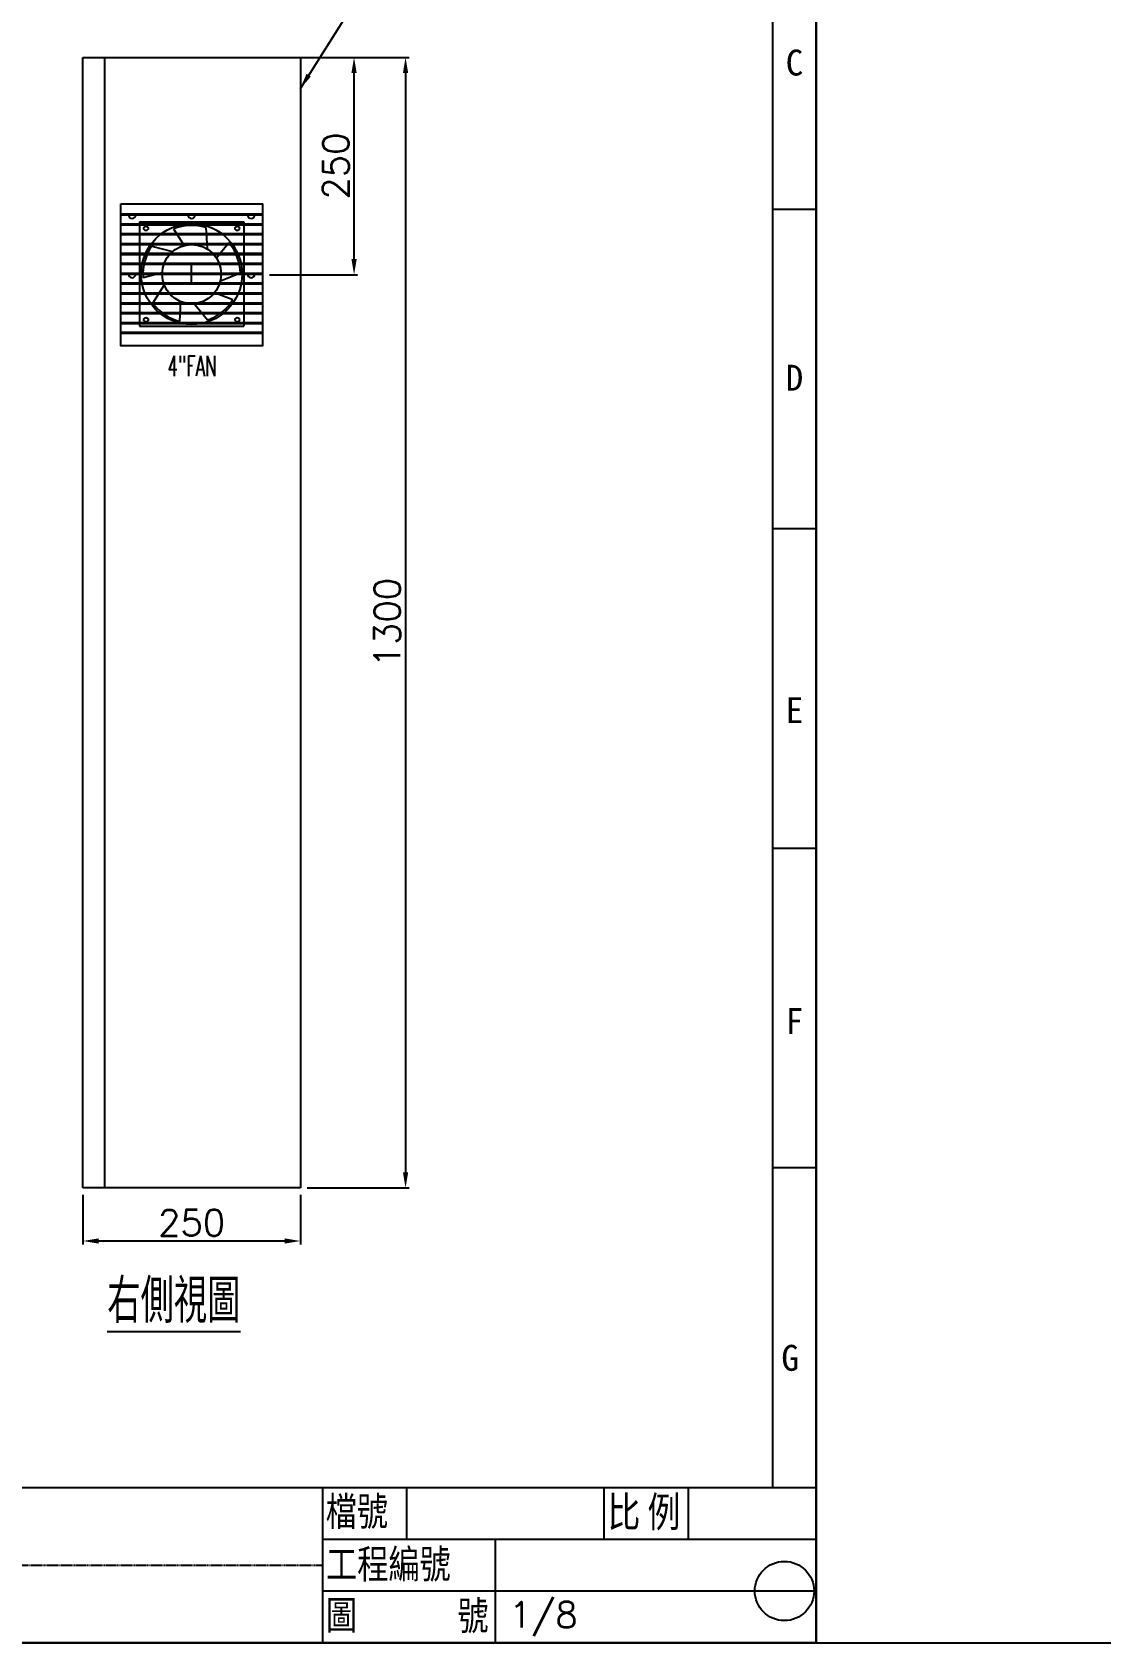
# Model space of a CAD drawing. Header units: millimetres. Extents: x 21506 to 58194, y 6783 to 13041.
# Drawn here: x 24613 to 25842, y 10241 to 12093 of the extents above; entities that cross this region are included whole.
import ezdxf
from ezdxf.enums import TextEntityAlignment as Align

# ---------------------------------------------------------------- set-up
doc = ezdxf.new("R2010")
doc.units = ezdxf.units.MM
doc.linetypes.add('DASH1', pattern=[1.5, 1, -0.5])
for name, color, linetype in [('075KW40IMRV50U03AFO80B4B5', 7, 'Continuous'), ('1', 7, 'Continuous'), ('A', 2, 'Continuous'), ('TEXT', 11, 'Continuous')]:
    doc.layers.add(name, color=color, linetype=linetype)
doc.styles.add('CHINA', font='ROMANC.SHX', dxfattribs={"width": 0.8, "bigfont": 'stsl.shx'})
doc.styles.get("Standard").update_dxf_attribs({"font": ''})
doc.styles.add('STSL', font='simplex', dxfattribs={"bigfont": 'STSL.SHX'})
doc.styles.add('T2', font='simplex', dxfattribs={"bigfont": 'stsl'})
doc.styles.get('Standard').set_extended_font_data('MingLiU')
doc.dimstyles.get("Standard").update_dxf_attribs({"dimtxt": 0.18, "dimasz": 0.18, "dimexe": 0.18, "dimexo": 0.0625, "dimgap": 0.09, "dimtad": 0, "dimtih": 1, "dimtoh": 1, "dimdec": 4, "dimzin": 0, "dimdsep": 46, "dimtxsty": 'Standard', "dimcen": 0.09, "dimadec": 0, "dimazin": 0, "dimtfac": 1, "dimtdec": 4, "dimtofl": 0, "dimtmove": 0, "dimatfit": 3, "dimfxl": 1, "dimtolj": 1, "dimtzin": 0, "dimarcsym": 0})

# ---------------------------------------------------------------- blocks, each defined once
blk = doc.blocks.new('*D88')
at = {"color": 3, "lineweight": -2, "ltscale": 0.5}
for p, q in [((24929.4, 12064), (25046.4, 12064)), ((25042.4, 12046), (25042.4, 10782)), ((24929.4, 10764), (25046.4, 10764))]:
    blk.add_line(p, q, dxfattribs=at)
at = {"color": 3}
for points in [[(25045.4, 12046), (25039.4, 12046), (25042.4, 12064)], [(25039.4, 10782), (25045.4, 10782), (25042.4, 10764)]]:
    blk.add_solid(points, dxfattribs=at)
at = {"layer": 'Defpoints', "color": 0}
for p in [(24921.4, 12064), (24921.4, 10764), (25042.4, 10764)]:
    blk.add_point(p, dxfattribs=at)
at = {"color": 3, "insert": (25021.4, 11414), "char_height": 30, "attachment_point": 5, "rotation": 90, "style": 'STSL'}
blk.add_mtext('\\A1;1300', dxfattribs=at)
blk = doc.blocks.new('A$C0FFD5736')
for p, q in [((0, 151.6), (163, 151.6)), ((0, 150.4), (163, 150.4)), ((0, 140.2), (163, 140.2)), ((0, 139.1), (163, 139.1)), ((0, 128.9), (163, 128.9)), ((0, 127.7), (163, 127.7)), ((0, 117.5), (163, 117.5)), ((0, 116.4), (163, 116.4)), ((0, 106.2), (163, 106.2)), ((0, 105), (163, 105)), ((0, 94.8), (163, 94.8)), ((0, 93.7), (163, 93.7)), ((0, 83.5), (163, 83.5)), ((0, 82.3), (163, 82.3)), ((0, 72.1), (163, 72.1)), ((0, 71), (163, 71)), ((0, 60.8), (163, 60.8)), ((0, 59.6), (163, 59.6)), ((0, 49.4), (163, 49.4)), ((0, 48.3), (163, 48.3)), ((0, 38.1), (163, 38.1)), ((0, 36.9), (163, 36.9)), ((0, 26.7), (163, 26.7)), ((0, 25.6), (163, 25.6)), ((0, 15.4), (163, 15.4)), ((0, 14.2), (163, 14.2))]:
    blk.add_line(p, q)
blk.add_lwpolyline([(0, 163), (163, 163), (163, 0), (0, 0)], close=True)
for centre in [(13, 150.4), (81.5, 150.4), (150, 150.4), (13, 82.3), (150, 82.3)]:
    blk.add_arc(centre, 4.15, 180, 0)
blk = doc.blocks.new('FAN120')
at = {"layer": 'A'}
for p, q in [((-60, 60), (-60, -60)), ((-60, 60), (60, 60)), ((60, 60), (60, -60)), ((-21, 51.9), (-8.6, 32.9)), ((16.4, 53.5), (18, 29)), ((-45.8, 32.2), (-22, 26.1)), ((42.9, 36), (28.6, 18.3)), ((-55.9, -3.9), (-33.9, 2)), ((56, 0.9), (33.1, -8.2)), ((-44.8, -33.6), (-31.6, -12.9)), ((-13.6, -54.3), (-12.4, -31.7)), ((18.2, -53), (2.5, -34)), ((47.5, -29.7), (26.3, -21.6)), ((-60, -60), (60, -60))]:
    blk.add_line(p, q, dxfattribs=at)
at = {"layer": 'A', "color": 3}
for p, q in [((-10, 0), (10, 0)), ((0, -10), (0, 10))]:
    blk.add_line(p, q, dxfattribs=at)
at = {"layer": 'A'}
for centre, radius in [((0, 0), 58), ((-52.5, 52.5), 2.5), ((52.5, 52.5), 2.5), ((0, 0), 34), ((-52.5, -52.5), 2.5), ((52.5, -52.5), 2.5)]:
    blk.add_circle(centre, radius, dxfattribs=at)
for start, end in [(72.9279, 111.9751), (144.9279, 183.9751), (0.9279, 39.9751), (216.9279, 255.9751), (288.9279, 327.9751)]:
    blk.add_arc((0, 0), 56, start, end, dxfattribs=at)
blk = doc.blocks.new('*D90')
at = {"color": 3, "lineweight": -2, "ltscale": 0.5}
for p, q in [((24671.4, 10756), (24671.4, 10699)), ((24921.4, 10756), (24921.4, 10699)), ((24689.4, 10703), (24903.4, 10703))]:
    blk.add_line(p, q, dxfattribs=at)
at = {"color": 3}
for points in [[(24689.4, 10706), (24689.4, 10700), (24671.4, 10703)], [(24903.4, 10700), (24903.4, 10706), (24921.4, 10703)]]:
    blk.add_solid(points, dxfattribs=at)
at = {"layer": 'Defpoints', "color": 0}
for p in [(24671.4, 10764), (24921.4, 10764), (24921.4, 10703)]:
    blk.add_point(p, dxfattribs=at)
at = {"color": 3, "insert": (24796.4, 10724), "char_height": 30, "attachment_point": 5, "style": 'STSL'}
blk.add_mtext('\\A1;250', dxfattribs=at)
blk = doc.blocks.new('*D97')
at = {"color": 3, "lineweight": -2, "ltscale": 0.5}
for p, q in [((24885.9, 12064), (24987.2, 12064)), ((24983.2, 11832), (24983.2, 12046)), ((24885.9, 11814), (24987.2, 11814))]:
    blk.add_line(p, q, dxfattribs=at)
at = {"color": 3}
for points in [[(24986.2, 12046), (24980.2, 12046), (24983.2, 12064)], [(24980.2, 11832), (24986.2, 11832), (24983.2, 11814)]]:
    blk.add_solid(points, dxfattribs=at)
at = {"layer": 'Defpoints', "color": 0}
for p in [(24877.9, 12064), (24983.2, 12064), (24877.9, 11814)]:
    blk.add_point(p, dxfattribs=at)
at = {"color": 3, "insert": (24962.2, 11939), "char_height": 30, "attachment_point": 5, "rotation": 90, "style": 'STSL'}
blk.add_mtext('\\A1;250', dxfattribs=at)

msp = doc.modelspace()

# ---------------------------------------------------------------- linework, layer by layer
at = {"color": 7}
for p, q in [((25464.869, 10419.726), (25464.869, 13041.006)), ((25514.515, 13041.006), (25514.515, 10241.002)), ((25514.515, 11889.231), (25464.869, 11889.231)), ((25514.515, 11521.855), (25464.869, 11521.855)), ((25514.515, 11154.479), (25464.869, 11154.479)), ((25514.515, 10787.102), (25464.869, 10787.102)), ((21506.089, 10419.726), (25514.515, 10419.726)), ((24946.973, 10419.726), (24946.973, 10241.002)), ((25043.548, 10419.726), (25043.548, 10360.151)), ((25270.836, 10360.151), (25270.836, 10419.726)), ((25367.411, 10419.726), (25367.411, 10360.151)), ((24946.973, 10360.151), (25514.515, 10360.152)), ((25145.555, 10360.151), (25145.555, 10241.002)), ((24946.973, 10300.577), (25514.515, 10300.577)), ((21506.089, 10241.002), (25514.515, 10241.002))]:
    msp.add_line(p, q, dxfattribs=at)
for p, q in [((25514.515, 13041.005), (25514.515, 10241.002)), ((25514.515, 10241.002), (25514.515, 13041.005)), ((25514.515, 10241.002), (21506.089, 10241.002)), ((25514.515, 10241.002), (26169.487, 10241.003))]:
    msp.add_line(p, q)
at = {"ltscale": 0.5}
for p, q in [((24671.394, 10763.98), (24671.394, 12063.98)), ((24671.394, 12063.98), (24921.394, 12063.98)), ((24696.394, 10763.98), (24696.394, 12063.98)), ((24921.394, 12063.98), (24921.394, 10763.98)), ((24921.394, 10763.98), (24671.394, 10763.98))]:
    msp.add_line(p, q, dxfattribs=at)
at = {"color": 7, "linetype": 'DASH1'}
msp.add_line((24025.151, 10330.364), (24946.973, 10330.364), dxfattribs=at)
at = {"layer": '075KW40IMRV50U03AFO80B4B5', "color": 0}
msp.add_circle((25478.127, 10300.577), 34.075, dxfattribs=at)

# ---------------------------------------------------------------- block references
msp.add_blockref('A$C0FFD5736', (24714.894, 11732.48))
at = {"layer": '1'}
msp.add_blockref('FAN120', (24796.394, 11814.796), dxfattribs=at)

# ---------------------------------------------------------------- texts
at = {"color": 7, "oblique": 360, "width": 1}
for s, p in [('C', (25489.692, 12058.026)), ('D', (25489.692, 11695.614)), ('E', (25489.692, 11313.344))]:
    msp.add_text(s, height=29.787, rotation=0.000118, dxfattribs=at).set_placement(p, align=Align.MIDDLE)
at = {"color": 7, "width": 1}
for s, p in [('F', (25489.692, 10955.897)), ('G', (25484.728, 10568.662))]:
    msp.add_text(s, height=29.787, rotation=0.000118, dxfattribs=at).set_placement(p, align=Align.MIDDLE)
at = {"style": 'CHINA', "width": 0.8}
msp.add_text('%%U右側視圖', height=50.3513, dxfattribs=at).set_placement((24699.42, 10608.906))
at = {"color": 7, "style": 'T2', "width": 1}
for s, height, p in [('檔號', 37.7305, (24950.575, 10371.886)), ('比', 39.716, (25274.739, 10370.228)), ('例', 39.716, (25320.708, 10370.228)), ('工程編號', 37.7305, (24950.923, 10311.301)), ('圖', 37.731, (24950.723, 10252.678))]:
    msp.add_text(s, height=height, rotation=0.000118, dxfattribs=at).set_placement(p)
at = {"color": 7, "style": 'T2', "oblique": 360, "width": 1}
msp.add_text('號', height=37.731, rotation=0.000118, dxfattribs=at).set_placement((25102.069, 10251.91))
at = {"color": 7, "style": 'T2'}
msp.add_text('1/8', height=29.4737, rotation=0.000118, dxfattribs=at).set_placement((25161.82, 10258.464))
at = {"layer": 'TEXT', "style": 'CHINA', "width": 0.6}
msp.add_text('4"FAN', height=23.4101, dxfattribs=at).set_placement((24796.916, 11697.433), align=Align.CENTER)

# ---------------------------------------------------------------- dimensions: what is measured, and where the dimension line sits
at = {"ltscale": 0.5}
for base, p1, p2, picture, middle in [((24983.223, 12063.98), (24877.894, 11813.98), (24877.894, 12063.98), '*D97', (24962.223, 11938.98)), ((25042.387, 10763.98), (24921.394, 12063.98), (24921.394, 10763.98), '*D88', (25021.387, 11413.98))]:
    dim = msp.add_linear_dim(base=base, p1=p1, p2=p2, angle=90, dimstyle='Standard', override={"dimscale": 2, "dimtxt": 15, "dimasz": 9, "dimexe": 2, "dimexo": 4, "dimgap": 3, "dimtad": 1, "dimtih": 0, "dimtoh": 0, "dimdec": 1, "dimzin": 8, "dimtxsty": 'STSL', "dimcen": 0, "dimclrd": 3, "dimclre": 3, "dimclrt": 3, "dimtdec": 1, "dimtix": 1, "dimfxl": 1.5}, dxfattribs=at)
    dim.commit()
    dim.dimension.update_dxf_attribs({"geometry": picture, "text_midpoint": middle})
dim = msp.add_linear_dim(base=(24921.394, 10702.989), p1=(24671.394, 10763.98), p2=(24921.394, 10763.98), dimstyle='Standard', override={"dimscale": 2, "dimtxt": 15, "dimasz": 9, "dimexe": 2, "dimexo": 4, "dimgap": 3, "dimtad": 1, "dimtih": 0, "dimtoh": 0, "dimdec": 1, "dimzin": 8, "dimtxsty": 'STSL', "dimcen": 0, "dimclrd": 3, "dimclre": 3, "dimclrt": 3, "dimtdec": 1, "dimtix": 1, "dimfxl": 1.5}, dxfattribs=at)
dim.commit()
dim.dimension.update_dxf_attribs({"geometry": '*D90', "text_midpoint": (24796.394, 10723.989)})

# ---------------------------------------------------------------- leaders
msp.add_leader([(24921.394, 12028.218), (24972.548, 12109.202), (25040.443, 12109.202)], dimstyle='Standard', override={"dimscale": 2, "dimtxt": 15, "dimasz": 9, "dimexe": 2, "dimexo": 4, "dimgap": 3, "dimtad": 0, "dimtih": 0, "dimtoh": 0, "dimdec": 1, "dimzin": 8, "dimtxsty": 'STSL', "dimcen": 0, "dimclrd": 3, "dimclre": 3, "dimclrt": 3, "dimtdec": 1, "dimtix": 1, "dimfxl": 1.5}, dxfattribs=at)

doc.saveas('drawing.dxf')
